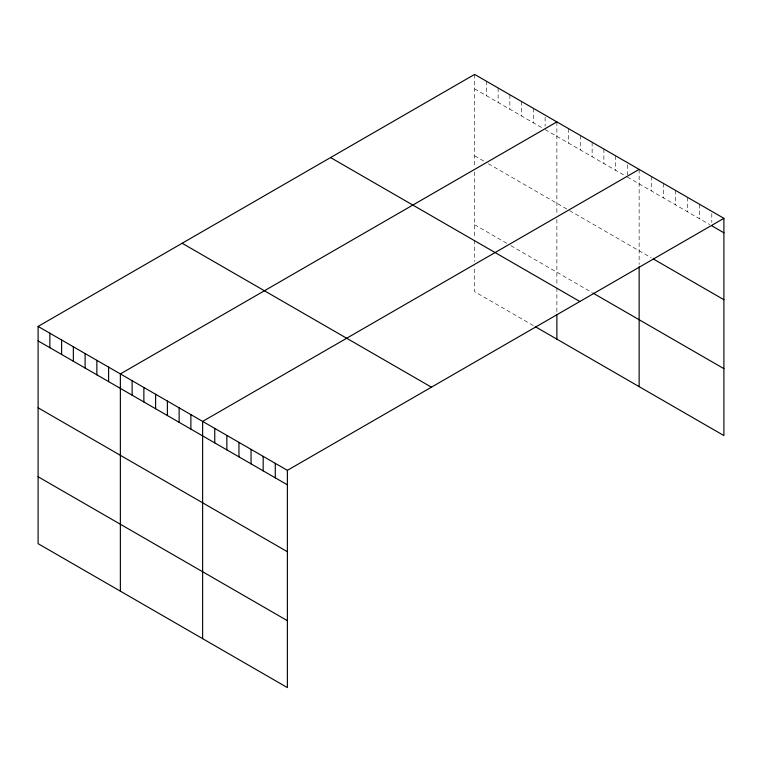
<?xml version="1.0" encoding="UTF-8"?>
<svg xmlns="http://www.w3.org/2000/svg" width="762" height="762" viewBox="0 0 762 762"><rect width="100%" height="100%" fill="white"/><g stroke="black" fill="none" stroke-linecap="round" stroke-linejoin="round"><path stroke-width="0.57" stroke-dasharray="3.81 2.86" d="M474.612 88.878L543.163 128.454M545.125 129.588L624.449 175.384M627.393 177.079L709.774 224.647M474.612 155.791L486.366 162.573M488.328 163.706L568.633 210.074M569.614 210.636L651.253 257.775M474.612 224.733L506.93 243.392M510.845 245.659L592.131 292.589M533.371 325.574L474.612 291.656L474.612 266.005M711.794 213.57L711.794 222.466M699.687 204.349L699.687 218.818M687.572 197.358L687.572 211.826M675.465 190.367L675.465 204.835M663.359 183.375L663.359 197.844M651.253 176.384L651.253 190.852M639.147 169.393L639.147 264.566M627.393 164.84L627.393 174.85M615.639 155.829L615.639 170.297M603.885 149.038L603.885 163.516M592.131 142.256L592.131 156.724M580.387 135.474L580.387 149.943M568.633 128.683L568.633 143.161M556.879 121.901L556.879 214.779M556.879 219.37L556.879 285.617M556.879 287.846L556.879 312.382M545.125 117.338L545.125 126.244M533.371 108.328L533.371 122.806M521.618 101.546L521.618 116.014M509.873 94.764L509.873 109.233M498.119 87.973L498.119 102.451M486.366 81.191L486.366 95.66M474.612 74.409L474.612 167.288M474.612 171.879L474.612 238.115M474.612 240.354L474.612 261.537"/><path stroke-width="1.14" d="M723.9 218.332L287.388 470.345L287.388 687.591L38.1 543.668L38.1 326.422L474.612 74.409L723.9 218.332L723.9 435.578L535.334 326.707M556.879 121.901L120.367 373.923L120.367 591.169M639.147 169.393L202.625 421.415L202.625 638.661M711.794 225.809L723.9 232.801M653.272 258.937L723.9 299.714M593.112 293.151L723.9 368.656M330.565 157.572L579.853 301.495M182.147 243.259L431.435 387.182M38.1 326.422L287.388 470.345M38.1 340.9L287.388 484.822M38.1 407.813L287.388 551.736M38.1 476.755L287.388 620.678M639.147 266.871L639.147 386.639M556.879 314.611L556.879 339.147M275.282 463.353L275.282 477.831M263.166 456.371L263.166 470.84M251.06 449.38L251.06 463.848M238.954 442.389L238.954 456.857M226.847 435.397L226.847 449.866M214.741 428.406L214.741 442.874M190.881 414.633L190.881 429.101M179.127 407.841L179.127 422.319M167.373 401.06L167.373 415.528M155.619 394.278L155.619 408.746M143.866 387.487L143.866 401.965M132.121 380.705L132.121 395.173M108.614 367.132L108.614 381.61M96.86 360.35L96.86 374.818M85.106 353.568L85.106 368.036M73.352 346.777L73.352 361.255M61.608 339.995L61.608 354.463M49.854 333.213L49.854 347.682"/></g></svg>
